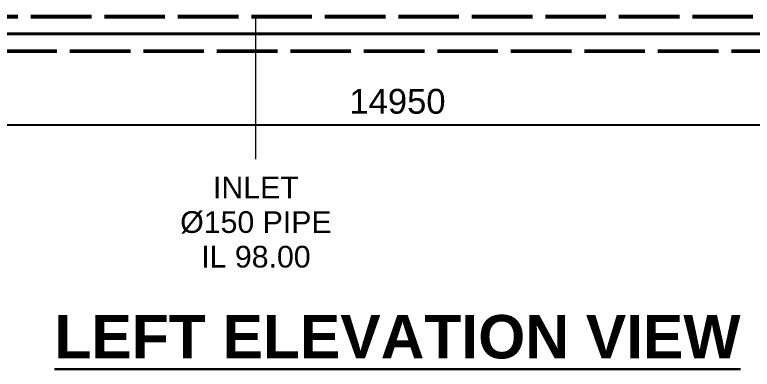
# Model space of a CAD drawing. Header units: millimetres. Extents: x -1812 to 15462, y -2698 to 2752.
# Drawn here: x 5914 to 8922, y -1455 to -11 of the extents above; entities that cross this region are included whole.
import ezdxf
from ezdxf.enums import TextEntityAlignment as Align

# ---------------------------------------------------------------- set-up
doc = ezdxf.new("R2010")
doc.units = ezdxf.units.MM
doc.linetypes.add('DASH_247_53', pattern=[299.861111, 246.944444, -52.916667])
for name, color, linetype in [('ANNOTATIONS', 7, 'Continuous'), ('DIMENSIONS', 7, 'Continuous'), ('GEOFAB', 5, 'Continuous')]:
    doc.layers.add(name, color=color, linetype=linetype)
doc.styles.add('ARIAL', font='arial.ttf')
doc.styles.add('ARIAL_BOLD', font='arialbd.ttf')
doc.dimstyles.get("Standard").update_dxf_attribs({"dimtxt": 2.5, "dimasz": 2.5, "dimexe": 1.25, "dimexo": 0.625, "dimtad": 1, "dimcen": 2.5, "dimazin": 3, "dimtfac": 1, "dimtmove": 0, "dimatfit": 3})

msp = doc.modelspace()

# ---------------------------------------------------------------- linework, layer by layer
at = {"layer": 'ANNOTATIONS', "lineweight": 18}
msp.add_line((6897.5, -599.7), (6897.5, -10.6), dxfattribs=at)
at = {"layer": 'ANNOTATIONS', "lineweight": 30}
msp.add_line((6075.4, -1455.2), (8874.6, -1455.2), dxfattribs=at)
at = {"layer": 'GEOFAB', "color": 6, "lineweight": 40}
msp.add_line((-88.2, -88.2), (15038.2, -88.2), dxfattribs=at)
at = {"layer": 'GEOFAB', "color": 5, "linetype": 'DASH_247_53', "lineweight": 50}
msp.add_line((-158.7, -158.7), (15108.8, -158.7), dxfattribs=at)
at = {"layer": 'GEOFAB', "color": 5, "linetype": 'DASH_247_53', "lineweight": 53}
msp.add_lwpolyline([(-17.6, -17.6), (14967.6, -17.6), (14967.6, 1227.6), (-17.6, 1227.6)], close=True, dxfattribs=at)

# ---------------------------------------------------------------- texts
at = {"layer": 'ANNOTATIONS'}
for s, height, style, p in [('INLET', 88.41, 'ARIAL', (6897.5, -758.5)), ('Ø150 PIPE', 88.41, 'ARIAL', (6897.5, -899.6)), ('IL 98.00', 88.41, 'ARIAL', (6897.5, -1040.7)), ('LEFT ELEVATION VIEW', 176.812, 'ARIAL_BOLD', (7475, -1411.1))]:
    msp.add_text(s, height=height, dxfattribs=dict(at, style=style)).set_placement(p, align=Align.CENTER)

# ---------------------------------------------------------------- dimensions: what is measured, and where the dimension line sits
at = {"layer": 'DIMENSIONS'}
msp.add_linear_dim(base=(0, -458.6), p1=(0, -158.7), p2=(14950, -158.7), dimstyle='Standard', override={"dimtxt": 101.035556, "dimasz": 79.375, "dimexe": 52.916667, "dimexo": 0, "dimgap": 44.097222, "dimtad": 1, "dimtih": 0, "dimtoh": 0, "dimdec": 0, "dimtxsty": 'ARIAL', "dimclrd": 7, "dimclre": 7, "dimclrt": 7}, dxfattribs=at).render()

doc.saveas('drawing.dxf')
